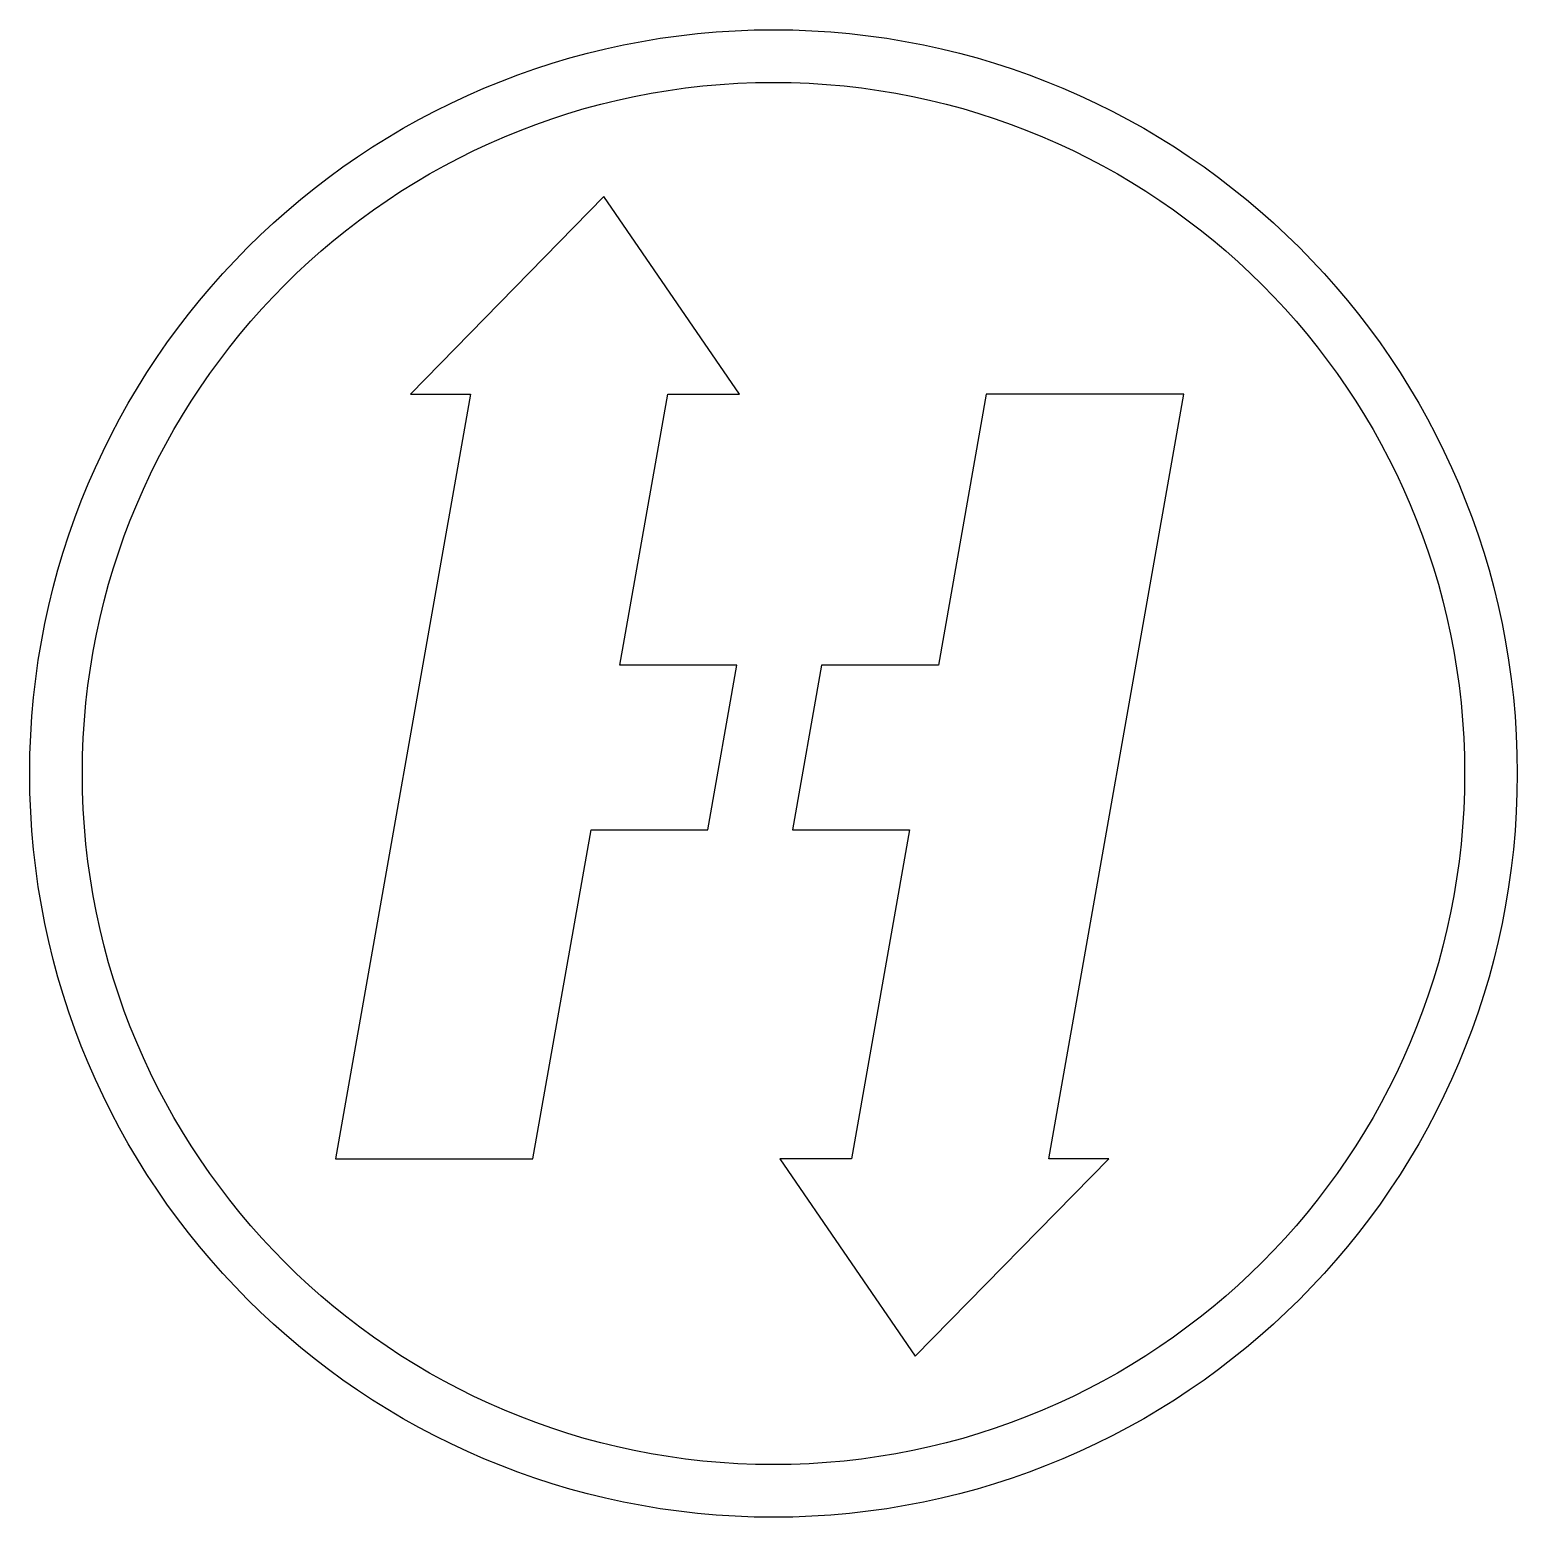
# Model space of a CAD drawing. Header units: millimetres. Extents: x -4.6 to 18, y -5.4 to 17.2.
import ezdxf

# ---------------------------------------------------------------- set-up
doc = ezdxf.new("R2010")
doc.units = ezdxf.units.MM
doc.layers.get('0').update_dxf_attribs({"linetype": 'CONTINUOUS'})

msp = doc.modelspace()

# ---------------------------------------------------------------- linework, layer by layer
for points in [[(0, 0), (3, 0), (3.882, 5), (5.659, 5), (6.099, 7.5), (4.322, 7.5), (5.049, 11.62), (6.137, 11.62), (4.078, 14.62), (1.137, 11.62), (2.049, 11.62)], [(12.887, 11.62), (9.887, 11.62), (9.161, 7.5), (7.384, 7.5), (6.943, 5), (8.72, 5), (7.838, 0), (6.75, 0), (8.809, -3), (11.75, 0), (10.838, 0)]]:
    msp.add_lwpolyline(points, close=True)
for radius in [11.3, 11.3, 10.5]:
    msp.add_circle((6.654, 5.855), radius)

doc.saveas('drawing.dxf')
